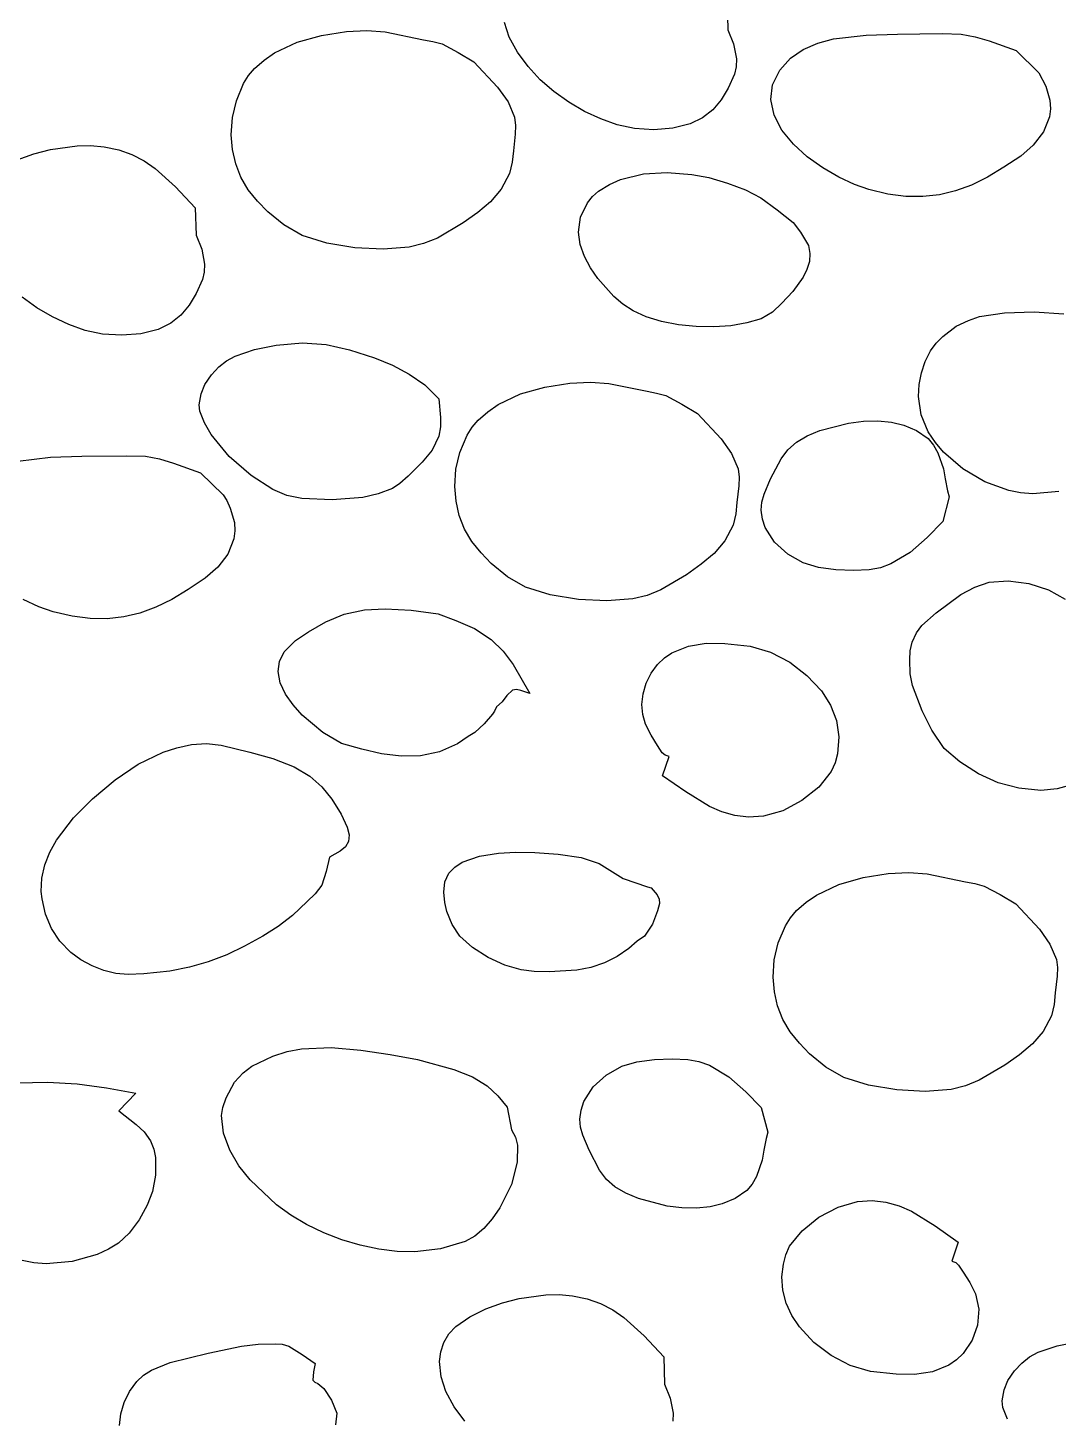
# Model space of a CAD drawing. Extents: x -1 to 541, y -138 to 3207.
# Drawn here: x 313.9 to 423.2, y 1819.2 to 1966.7 of the extents above; entities that cross this region are included whole.
import ezdxf

# ---------------------------------------------------------------- set-up
doc = ezdxf.new("R2010")
doc.units = 0

msp = doc.modelspace()

# ---------------------------------------------------------------- linework, layer by layer
at = {"layer": 'Calque_1'}
for p, q in [((388.087, 1969.36), (388.186, 1966.46)), ((345.060016, 1965.843125), (347.716, 1966.27)), ((347.716, 1966.27), (349.876609, 1966.387187)), ((349.876609, 1966.387187), (351.837625, 1966.2325)), ((351.837625, 1966.2325), (355.891, 1965.4)), ((364.987, 1965.68), (364.469875, 1967.2375)), ((388.186, 1966.46), (388.788125, 1964.965)), ((402.854156, 1965.891094), (406.154, 1966)), ((406.154, 1966), (410.904, 1966.04)), ((410.904, 1966.04), (412.923, 1966)), ((412.923, 1966), (414.422891, 1965.715156)), ((340.088922, 1963.991875), (342.483625, 1965.12)), ((342.483625, 1965.12), (345.060016, 1965.843125)), ((355.891, 1965.4), (356.896, 1965.22)), ((356.896, 1965.22), (357.871, 1964.95)), ((357.871, 1964.95), (359.574875, 1964.04625)), ((365.871658, 1964.060547), (364.987, 1965.68)), ((388.788125, 1964.965), (389.097, 1963.38)), ((396.165969, 1964.364531), (397.707457, 1965.02959)), ((397.707457, 1965.02959), (399.37375, 1965.47375)), ((399.37375, 1965.47375), (402.854156, 1965.891094)), ((414.422891, 1965.715156), (415.899625, 1965.27375)), ((415.899625, 1965.27375), (418.763, 1964.24)), ((337.978, 1962.35), (338.991607, 1963.241953)), ((338.991607, 1963.241953), (340.088922, 1963.991875)), ((359.574875, 1964.04625), (361.236, 1963.06)), ((361.236, 1963.06), (363.736625, 1960.3775)), ((366.979828, 1962.5475), (365.871658, 1964.060547)), ((389.097, 1963.38), (389.062125, 1962.522656)), ((393.684, 1962.18), (394.805934, 1963.430645)), ((394.805934, 1963.430645), (396.165969, 1964.364531)), ((418.763, 1964.24), (421.178, 1961.9)), ((336.80925, 1960.7475), (337.339063, 1961.594687)), ((337.339063, 1961.594687), (337.978, 1962.35)), ((368.277678, 1961.152578), (366.979828, 1962.5475)), ((388.8825, 1961.75625), (388.206, 1960.26)), ((389.062125, 1962.522656), (388.8825, 1961.75625)), ((392.912875, 1960.6025), (393.684, 1962.18)), ((421.178, 1961.9), (421.914125, 1960.48375)), ((336.038, 1958.92), (336.80925, 1960.7475)), ((363.736625, 1960.3775), (364.861172, 1958.79625)), ((369.731375, 1959.8875), (368.277678, 1961.152578)), ((388.206, 1960.26), (387.463687, 1959.019375)), ((392.723, 1959.04), (392.912875, 1960.6025)), ((421.914125, 1960.48375), (422.345, 1958.97)), ((335.62125, 1957.13875), (336.038, 1958.92)), ((364.861172, 1958.79625), (365.551, 1957.17)), ((371.307088, 1958.763984), (369.731375, 1959.8875)), ((372.970984, 1957.79375), (371.307088, 1958.763984)), ((387.463687, 1959.019375), (386.5785, 1957.97)), ((393.077471, 1957.386484), (392.723, 1959.04)), ((422.345, 1958.97), (422.404758, 1958.074961)), ((335.5, 1955.29), (335.62125, 1957.13875)), ((365.551, 1957.17), (365.652219, 1956.311406)), ((374.689232, 1956.988516), (372.970984, 1957.79375)), ((386.5785, 1957.97), (385.497562, 1957.115625)), ((393.911953, 1955.805625), (393.077471, 1957.386484)), ((422.293937, 1957.215312), (421.647, 1955.62)), ((422.404758, 1958.074961), (422.293937, 1957.215312)), ((365.652219, 1956.311406), (365.62275, 1955.37875)), ((376.428, 1956.36), (374.689232, 1956.988516)), ((378.271313, 1955.969219), (376.428, 1956.36)), ((380.3115, 1955.84375), (378.271313, 1955.969219)), ((382.344938, 1956.001406), (380.3115, 1955.84375)), ((384.168, 1956.46), (382.344938, 1956.001406)), ((385.497562, 1957.115625), (384.168, 1956.46)), ((395.121553, 1954.326953), (393.911953, 1955.805625)), ((335.628609, 1953.747812), (335.5, 1955.29)), ((365.62275, 1955.37875), (365.432, 1953.61)), ((396.601375, 1952.98), (395.121553, 1954.326953)), ((420.577063, 1954.219687), (419.257, 1953.05)), ((421.647, 1955.62), (420.577063, 1954.219687)), ((312.777625, 1952.64875), (314.557734, 1953.297031)), ((314.557734, 1953.297031), (316.319, 1953.74)), ((316.319, 1953.74), (319.146, 1954.13125)), ((319.146, 1954.13125), (320.57825, 1954.163281)), ((320.57825, 1954.163281), (322, 1954.05)), ((322, 1954.05), (323.557484, 1953.719043)), ((323.557484, 1953.719043), (324.964125, 1953.206094)), ((324.964125, 1953.206094), (326.245328, 1952.533535)), ((335.970125, 1952.2375), (335.628609, 1953.747812)), ((365.432, 1953.61), (365.29975, 1952.39375)), ((398.246525, 1951.794297), (396.601375, 1952.98)), ((419.257, 1953.05), (417.456, 1951.86)), ((326.245328, 1952.533535), (327.4265, 1951.72375)), ((327.4265, 1951.72375), (329.590375, 1949.782031)), ((336.527828, 1950.798438), (335.970125, 1952.2375)), ((365.29975, 1952.39375), (365.016, 1951.2)), ((379.209, 1951.175), (381.727875, 1951.31)), ((381.727875, 1951.31), (384.354, 1951.1)), ((399.952109, 1950.799375), (398.246525, 1951.794297)), ((417.456, 1951.86), (415.711793, 1950.813184)), ((329.590375, 1949.782031), (331.659, 1947.56)), ((337.305, 1949.47), (336.527828, 1950.798438)), ((365.016, 1951.2), (364.135172, 1949.538906)), ((374.457, 1949.33), (375.612094, 1950.030313)), ((375.612094, 1950.030313), (376.788375, 1950.56)), ((376.788375, 1950.56), (379.209, 1951.175)), ((384.354, 1951.1), (386.149859, 1950.764687)), ((386.149859, 1950.764687), (388.136875, 1950.195)), ((388.136875, 1950.195), (390.058453, 1949.460313)), ((401.613232, 1950.024766), (399.952109, 1950.799375)), ((403.125, 1949.5), (401.613232, 1950.024766)), ((414.006844, 1949.976719), (412.314785, 1949.352832)), ((415.711793, 1950.813184), (414.006844, 1949.976719)), ((338.280375, 1948.26875), (337.305, 1949.47)), ((364.135172, 1949.538906), (362.999625, 1948.20125)), ((373.27, 1948.09), (373.80875, 1948.7625)), ((373.80875, 1948.7625), (374.457, 1949.33)), ((390.058453, 1949.460313), (391.658, 1948.63)), ((391.658, 1948.63), (393.409375, 1947.35125)), ((405.148113, 1949.027598), (403.125, 1949.5)), ((407.052281, 1948.778906), (405.148113, 1949.027598)), ((408.863871, 1948.751699), (407.052281, 1948.778906)), ((410.60925, 1948.94375), (408.863871, 1948.751699)), ((412.314785, 1949.352832), (410.60925, 1948.94375)), ((331.659, 1947.56), (331.758, 1944.66)), ((339.363, 1947.15), (338.280375, 1948.26875)), ((341.078625, 1945.745), (339.363, 1947.15)), ((361.640016, 1947.052969), (360.087, 1945.96)), ((362.999625, 1948.20125), (361.640016, 1947.052969)), ((372.537625, 1946.56625), (373.27, 1948.09)), ((393.409375, 1947.35125), (395.103, 1945.99)), ((343.005, 1944.64), (341.078625, 1945.745)), ((360.087, 1945.96), (357.3665, 1944.3625)), ((372.34, 1944.99), (372.537625, 1946.56625)), ((395.103, 1945.99), (395.8725, 1944.97625)), ((331.758, 1944.66), (332.3605, 1943.165)), ((345.621531, 1943.825781), (343.005, 1944.64)), ((357.3665, 1944.3625), (355.898063, 1943.763438)), ((372.51925, 1943.682656), (372.34, 1944.99)), ((395.8725, 1944.97625), (396.726, 1943.58)), ((332.3605, 1943.165), (332.669, 1941.58)), ((348.6035, 1943.32375), (345.621531, 1943.825781)), ((351.626719, 1943.164844), (348.6035, 1943.32375)), ((354.367, 1943.38), (351.626719, 1943.164844)), ((355.898063, 1943.763438), (354.367, 1943.38)), ((372.9565, 1942.40625), (372.51925, 1943.682656)), ((373.6, 1941.191719), (372.9565, 1942.40625)), ((396.726, 1943.58), (396.88732, 1942.726387)), ((396.88732, 1942.726387), (396.818062, 1941.869844)), ((332.669, 1941.58), (332.634125, 1940.724062)), ((374.398, 1940.07), (373.6, 1941.191719)), ((396.560273, 1941.024316), (396.156, 1940.20375)), ((396.818062, 1941.869844), (396.560273, 1941.024316)), ((332.4545, 1939.96), (331.778, 1938.46)), ((332.634125, 1940.724062), (332.4545, 1939.96)), ((376.095125, 1938.17125), (374.398, 1940.07)), ((396.156, 1940.20375), (395.076187, 1938.693281)), ((314.879088, 1936.963984), (313.303375, 1938.0875)), ((331.778, 1938.46), (331.035828, 1937.223594)), ((377.050328, 1937.348906), (376.095125, 1938.17125)), ((395.076187, 1938.693281), (393.915, 1937.45)), ((316.542984, 1935.99375), (314.879088, 1936.963984)), ((331.035828, 1937.223594), (330.150875, 1936.17375)), ((378.12, 1936.64), (377.050328, 1937.348906)), ((379.523824, 1935.997285), (378.12, 1936.64)), ((392.89575, 1936.50875), (391.698, 1935.8)), ((393.915, 1937.45), (392.89575, 1936.50875)), ((417.518, 1936.42), (420.674641, 1936.516875)), ((420.674641, 1936.516875), (423.820125, 1936.325)), ((318.261232, 1935.188516), (316.542984, 1935.99375)), ((320, 1934.56), (318.261232, 1935.188516)), ((329.069984, 1935.317031), (327.74, 1934.66)), ((330.150875, 1936.17375), (329.069984, 1935.317031)), ((381.151969, 1935.503281), (379.523824, 1935.997285)), ((382.934191, 1935.160449), (381.151969, 1935.503281)), ((384.80025, 1934.97125), (382.934191, 1935.160449)), ((388.502906, 1935.063594), (386.679902, 1934.938145)), ((390.19902, 1935.350059), (388.502906, 1935.063594)), ((391.698, 1935.8), (390.19902, 1935.350059)), ((410.986, 1933.92), (412.392, 1935.01)), ((412.392, 1935.01), (413.691031, 1935.624063)), ((413.691031, 1935.624063), (414.87925, 1936.0225)), ((414.87925, 1936.0225), (417.518, 1936.42)), ((321.843453, 1934.169219), (320, 1934.56)), ((323.883875, 1934.04375), (321.843453, 1934.169219)), ((325.917359, 1934.201406), (323.883875, 1934.04375)), ((327.74, 1934.66), (325.917359, 1934.201406)), ((386.679902, 1934.938145), (384.80025, 1934.97125)), ((410.266375, 1933.2), (410.986, 1933.92)), ((335.9145, 1931.84375), (337.946469, 1932.534219)), ((337.946469, 1932.534219), (340.273, 1932.98)), ((340.273, 1932.98), (343.041734, 1933.229063)), ((343.041734, 1933.229063), (345.562875, 1933.06)), ((345.562875, 1933.06), (348.041828, 1932.515938)), ((348.041828, 1932.515938), (350.684, 1931.64)), ((409.11525, 1931.272344), (409.66, 1932.39)), ((409.66, 1932.39), (410.266375, 1933.2)), ((333.406137, 1929.863223), (334.171281, 1930.686406)), ((334.171281, 1930.686406), (335.00716, 1931.337324)), ((335.00716, 1931.337324), (335.9145, 1931.84375)), ((350.684, 1931.64), (352.604344, 1930.858125)), ((352.604344, 1930.858125), (354.38575, 1929.93)), ((408.7175, 1930.07125), (409.11525, 1931.272344)), ((332.711, 1928.84), (333.406137, 1929.863223)), ((354.38575, 1929.93), (356.023531, 1928.776875)), ((408.47875, 1928.819531), (408.7175, 1930.07125)), ((332.104, 1926.68), (332.29875, 1927.8425)), ((332.29875, 1927.8425), (332.711, 1928.84)), ((356.023531, 1928.776875), (357.513, 1927.32)), ((363.800781, 1926.687656), (366.19525, 1927.81875)), ((366.19525, 1927.81875), (368.771594, 1928.542969)), ((368.771594, 1928.542969), (371.428, 1928.97)), ((371.428, 1928.97), (373.588609, 1929.082969)), ((373.588609, 1929.082969), (375.549625, 1928.92875)), ((375.549625, 1928.92875), (379.603, 1928.1)), ((379.603, 1928.1), (380.608, 1927.91875)), ((380.608, 1927.91875), (381.583, 1927.64)), ((381.583, 1927.64), (383.286875, 1926.745)), ((408.411, 1927.55), (408.47875, 1928.819531)), ((332.105, 1926.68), (332.104, 1926.68)), ((332.177, 1925.98), (332.105, 1926.68)), ((357.513, 1927.32), (357.70425, 1925.3175)), ((362.703566, 1925.935254), (363.800781, 1926.687656)), ((383.286875, 1926.745), (384.948, 1925.76)), ((408.6735, 1925.60375), (408.411, 1927.55)), ((332.649484, 1924.753398), (332.177, 1925.98)), ((333.357375, 1923.528437), (332.649484, 1924.753398)), ((357.70425, 1925.3175), (357.694125, 1924.321875)), ((361.051063, 1924.284844), (361.69, 1925.04)), ((361.69, 1925.04), (362.703566, 1925.935254)), ((384.948, 1925.76), (387.448625, 1923.0725)), ((397.947516, 1923.936094), (400.977375, 1924.73625)), ((400.977375, 1924.73625), (402.550049, 1924.931543)), ((402.550049, 1924.931543), (404.086547, 1924.968281)), ((404.086547, 1924.968281), (405.530865, 1924.829941)), ((405.530865, 1924.829941), (406.827, 1924.5)), ((409.422, 1923.8), (408.6735, 1925.60375)), ((335.29, 1921.1875), (333.357375, 1923.528437)), ((357.513, 1923.33), (356.796625, 1921.86375)), ((357.694125, 1924.321875), (357.513, 1923.33)), ((359.75, 1921.62), (360.52125, 1923.43875)), ((360.52125, 1923.43875), (361.051063, 1924.284844)), ((395.445, 1922.7), (396.602338, 1923.364277)), ((396.602338, 1923.364277), (397.947516, 1923.936094)), ((406.827, 1924.5), (408.20025, 1923.9375)), ((408.20025, 1923.9375), (409.44, 1923.09)), ((410.184281, 1922.670586), (409.422, 1923.8)), ((356.796625, 1921.86375), (355.751, 1920.6)), ((387.448625, 1923.0725), (388.573172, 1921.487813)), ((393.817125, 1920.9225), (394.553766, 1921.907813)), ((394.553766, 1921.907813), (395.445, 1922.7)), ((409.44, 1923.09), (409.992, 1922.402812)), ((409.992, 1922.402812), (410.45175, 1921.59)), ((411.057938, 1921.638437), (410.184281, 1922.670586)), ((312.85175, 1920.68875), (316.332156, 1921.102656)), ((316.332156, 1921.102656), (319.632, 1921.21)), ((319.632, 1921.21), (324.382, 1921.25)), ((324.382, 1921.25), (326.401, 1921.21)), ((326.401, 1921.21), (327.900891, 1920.930938)), ((327.900891, 1920.930938), (329.377625, 1920.4925)), ((329.377625, 1920.4925), (332.241, 1919.46)), ((337.596125, 1919.165313), (335.29, 1921.1875)), ((355.751, 1920.6), (354.255375, 1919.09875)), ((359.33325, 1919.83875), (359.75, 1921.62)), ((388.573172, 1921.487813), (389.263, 1919.86)), ((392.694, 1918.8), (393.817125, 1920.9225)), ((410.45175, 1921.59), (411.063, 1919.88)), ((413.09325, 1919.8725), (411.057938, 1921.638437)), ((332.241, 1919.46), (334.656, 1917.11)), ((339.897, 1917.67), (337.596125, 1919.165313)), ((354.255375, 1919.09875), (353.376547, 1918.331719)), ((359.212, 1917.99), (359.33325, 1919.83875)), ((389.263, 1919.86), (389.364219, 1919.002969)), ((389.364219, 1919.002969), (389.33475, 1918.07375)), ((392.0215, 1917.20625), (392.694, 1918.8)), ((411.063, 1919.88), (411.221, 1918.8)), ((411.221, 1918.8), (411.478, 1917.56)), ((415.435687, 1918.515312), (413.09325, 1919.8725)), ((341.396422, 1917.063906), (339.897, 1917.67)), ((352.585, 1917.8), (351.069594, 1917.20875)), ((353.376547, 1918.331719), (352.585, 1917.8)), ((359.340469, 1916.443438), (359.212, 1917.99)), ((389.33475, 1918.07375), (389.144, 1916.31)), ((411.478, 1917.56), (411.657, 1916.91)), ((417.993, 1917.58), (415.435687, 1918.515312)), ((419.220447, 1917.334668), (417.993, 1917.58)), ((420.540016, 1917.239219), (419.220447, 1917.334668)), ((423.300875, 1917.47125), (420.540016, 1917.239219)), ((334.656, 1917.11), (335.042953, 1916.511719)), ((335.042953, 1916.511719), (335.392125, 1915.69875)), ((342.979375, 1916.73625), (341.396422, 1917.063906)), ((346.211, 1916.59), (342.979375, 1916.73625)), ((349.47075, 1916.8425), (346.211, 1916.59)), ((351.069594, 1917.20875), (349.47075, 1916.8425)), ((359.68175, 1914.9325), (359.340469, 1916.443438)), ((389.144, 1916.31), (389.01175, 1915.09375)), ((391.724, 1915.5), (391.792313, 1916.351719)), ((391.792313, 1916.351719), (392.0215, 1917.20625)), ((411.657, 1916.91), (410.964, 1914.29)), ((335.392125, 1915.69875), (335.823, 1914.19)), ((360.239406, 1913.492813), (359.68175, 1914.9325)), ((389.01175, 1915.09375), (388.728, 1913.9)), ((391.851807, 1914.545723), (391.724, 1915.5)), ((392.141203, 1913.657656), (391.851807, 1914.545723)), ((335.882801, 1913.294961), (335.772094, 1912.435313)), ((335.823, 1914.19), (335.882801, 1913.294961)), ((361.017, 1912.16), (360.239406, 1913.492813)), ((388.728, 1913.9), (387.847172, 1912.234531)), ((393.126625, 1912.09375), (392.141203, 1913.657656)), ((410.964, 1914.29), (409.318891, 1912.606875)), ((335.772094, 1912.435313), (335.1255, 1910.84)), ((361.992375, 1910.95875), (361.017, 1912.16)), ((387.847172, 1912.234531), (386.711625, 1910.89625)), ((394.523984, 1910.835469), (393.126625, 1912.09375)), ((409.318891, 1912.606875), (407.509625, 1911.0175)), ((335.1255, 1910.84), (334.055906, 1909.439688)), ((363.075, 1909.84), (361.992375, 1910.95875)), ((386.711625, 1910.89625), (385.352016, 1909.747344)), ((396.177, 1909.91), (394.523984, 1910.835469)), ((407.509625, 1911.0175), (405.477797, 1909.784375)), ((334.055906, 1909.439688), (332.736, 1908.27)), ((364.790625, 1908.43875), (363.075, 1909.84)), ((383.799, 1908.65), (381.078875, 1907.0525)), ((385.352016, 1909.747344), (383.799, 1908.65)), ((397.780047, 1909.42875), (396.177, 1909.91)), ((399.636125, 1909.1725), (397.780047, 1909.42875)), ((401.509641, 1909.1), (399.636125, 1909.1725)), ((403.165, 1909.17), (401.509641, 1909.1)), ((404.36017, 1909.383438), (403.165, 1909.17)), ((405.477797, 1909.784375), (404.36017, 1909.383438)), ((330.934, 1907.08), (329.189836, 1906.033164)), ((332.736, 1908.27), (330.934, 1907.08)), ((366.717, 1907.33), (364.790625, 1908.43875)), ((369.333109, 1906.521406), (366.717, 1907.33)), ((381.078875, 1907.0525), (379.610484, 1906.453438)), ((412.90225, 1906.54), (414.362094, 1907.312812)), ((414.362094, 1907.312812), (415.905, 1907.84)), ((415.905, 1907.84), (417.895672, 1908.007344)), ((417.895672, 1908.007344), (420.090625, 1907.71625)), ((420.090625, 1907.71625), (422.201766, 1907.037031)), ((422.201766, 1907.037031), (423.941, 1906.04)), ((315.091904, 1905.238047), (313.430547, 1906.015)), ((329.189836, 1906.033164), (327.485, 1905.196563)), ((372.315125, 1906.02125), (369.333109, 1906.521406)), ((375.338578, 1905.860469), (372.315125, 1906.02125)), ((378.079, 1906.07), (375.338578, 1905.860469)), ((379.610484, 1906.453438), (378.079, 1906.07)), ((410.264, 1904.61), (412.90225, 1906.54)), ((316.604, 1904.71), (315.091904, 1905.238047)), ((318.62707, 1904.240898), (316.604, 1904.71)), ((320.531125, 1903.994688), (318.62707, 1904.240898)), ((324.08775, 1904.1625), (322.342555, 1903.969258)), ((325.793102, 1904.572305), (324.08775, 1904.1625)), ((327.485, 1905.196563), (325.793102, 1904.572305)), ((345.532875, 1903.6425), (347.478, 1904.47)), ((347.478, 1904.47), (349.63925, 1904.90875)), ((349.63925, 1904.90875), (351.814, 1905.04)), ((351.814, 1905.04), (354.5675, 1904.89375)), ((354.5675, 1904.89375), (357.435, 1904.5)), ((357.435, 1904.5), (359.335, 1903.8)), ((408.743625, 1903.24375), (410.264, 1904.61)), ((322.342555, 1903.969258), (320.531125, 1903.994688)), ((342.302375, 1901.66), (343.698, 1902.59)), ((343.698, 1902.59), (345.532875, 1903.6425)), ((359.335, 1903.8), (361.29875, 1902.92625)), ((361.29875, 1902.92625), (363.057, 1901.79)), ((408.169953, 1902.471094), (408.743625, 1903.24375)), ((341.125, 1900.46), (342.302375, 1901.66)), ((363.057, 1901.79), (364.340234, 1900.545625)), ((382.235453, 1900.369688), (383.987375, 1901.0825)), ((383.987375, 1901.0825), (385.886109, 1901.371562)), ((385.886109, 1901.371562), (387.844, 1901.34)), ((387.844, 1901.34), (390.556, 1901.06)), ((407.5165, 1900.56125), (407.71, 1901.48)), ((407.71, 1901.48), (408.169953, 1902.471094)), ((340.59725, 1899.445), (341.125, 1900.46)), ((364.340234, 1900.545625), (365.404375, 1899.1325)), ((380.718, 1899.13), (381.441939, 1899.822148)), ((381.441939, 1899.822148), (382.235453, 1900.369688)), ((390.556, 1901.06), (392.715, 1900.423594)), ((392.715, 1900.423594), (394.748, 1899.35875)), ((407.473, 1899.62), (407.5165, 1900.56125)), ((407.527578, 1898.119219), (407.473, 1899.62)), ((340.464, 1898.37), (340.59725, 1899.445)), ((340.698479, 1897.175508), (340.464, 1898.37)), ((365.404375, 1899.1325), (367.154, 1896.04)), ((379.51225, 1897.15), (380.028312, 1898.197187)), ((380.028312, 1898.197187), (380.718, 1899.13)), ((394.748, 1899.35875), (396.57025, 1897.962031)), ((341.254391, 1895.984063), (340.698479, 1897.175508)), ((379.186312, 1896.027812), (379.51225, 1897.15)), ((396.57025, 1897.962031), (398.097, 1896.33)), ((407.752125, 1896.89875), (407.527578, 1898.119219)), ((408.779, 1894.2), (407.752125, 1896.89875)), ((342.057826, 1894.828711), (341.254391, 1895.984063)), ((364.7335, 1895.81875), (364.244, 1895.15)), ((365.313, 1896.39), (364.7335, 1895.81875)), ((365.744797, 1896.47875), (365.313, 1896.39)), ((366.208375, 1896.3725), (365.744797, 1896.47875)), ((367.154, 1896.04), (366.208375, 1896.3725)), ((379.067, 1894.87), (379.186312, 1896.027812)), ((398.097, 1896.33), (399.070578, 1894.815156)), ((343.034875, 1893.7425), (342.057826, 1894.828711)), ((345.214172, 1891.909688), (343.034875, 1893.7425)), ((363.215, 1893.85), (362.336375, 1892.825)), ((363.413, 1894.18), (363.215, 1893.85)), ((363.63, 1894.63), (363.413, 1894.18)), ((364.244, 1895.15), (363.63, 1894.63)), ((379.15125, 1893.82), (379.067, 1894.87)), ((379.432, 1892.8), (379.15125, 1893.82)), ((399.070578, 1894.815156), (399.701875, 1893.17375)), ((409.822625, 1892.145), (408.779, 1894.2)), ((362.336375, 1892.825), (361.334, 1891.92)), ((380.039, 1891.6225), (379.432, 1892.8)), ((399.701875, 1893.17375), (399.956484, 1891.440469)), ((347.201, 1890.75), (345.214172, 1891.909688)), ((360.622, 1891.47), (359.494, 1890.69)), ((361.334, 1891.92), (360.622, 1891.47)), ((380.718, 1890.52), (380.039, 1891.6225)), ((399.956484, 1891.440469), (399.8, 1889.65)), ((411.134, 1890.21), (409.822625, 1892.145)), ((325.61275, 1888.545), (328.272594, 1889.817188)), ((328.272594, 1889.817188), (329.729512, 1890.284883)), ((329.729512, 1890.284883), (331.296, 1890.63)), ((331.296, 1890.63), (332.864141, 1890.737031)), ((332.864141, 1890.737031), (334.420375, 1890.57125)), ((334.420375, 1890.57125), (337.472, 1889.83)), ((337.472, 1889.83), (339.895, 1889.145)), ((349.35275, 1890.1275), (347.201, 1890.75)), ((351.437, 1889.64), (349.35275, 1890.1275)), ((353.506891, 1889.387813), (351.437, 1889.64)), ((355.569375, 1889.445), (353.506891, 1889.387813)), ((357.579922, 1889.862187), (355.569375, 1889.445)), ((359.494, 1890.69), (357.579922, 1889.862187)), ((381.208625, 1889.75875), (380.718, 1890.52)), ((381.510422, 1889.503281), (381.208625, 1889.75875)), ((381.253, 1887.33), (381.946, 1889.35)), ((381.946, 1889.35), (381.510422, 1889.503281)), ((399.8, 1889.65), (399.550375, 1888.68)), ((412.778, 1888.78), (411.134, 1890.21)), ((323.167031, 1886.875312), (325.61275, 1888.545)), ((339.895, 1889.145), (342.183, 1888.25)), ((342.183, 1888.25), (343.8255, 1887.281875)), ((399.550375, 1888.68), (399.147, 1887.77)), ((414.747234, 1887.529063), (412.778, 1888.78)), ((320.786, 1884.87), (323.167031, 1886.875312)), ((343.8255, 1887.281875), (345.09675, 1886.1525)), ((383.701516, 1885.600469), (381.253, 1887.33)), ((399.147, 1887.77), (397.823922, 1886.127813)), ((416.831875, 1886.5875), (414.747234, 1887.529063)), ((419.037078, 1885.987188), (416.831875, 1886.5875)), ((424.792, 1886.39), (423.106625, 1885.93625)), ((318.765344, 1882.8475), (320.786, 1884.87)), ((345.09675, 1886.1525), (346.153125, 1884.824375)), ((386.213125, 1884.06875), (383.701516, 1885.600469)), ((397.823922, 1886.127813), (396.028625, 1884.6975)), ((421.368, 1885.76), (419.037078, 1885.987188)), ((423.106625, 1885.93625), (421.368, 1885.76)), ((346.153125, 1884.824375), (347.151, 1883.26)), ((387.532932, 1883.488105), (386.213125, 1884.06875)), ((388.916922, 1883.090156), (387.532932, 1883.488105)), ((393.991266, 1883.615937), (391.942, 1883.02)), ((396.028625, 1884.6975), (393.991266, 1883.615937)), ((316.9755, 1880.4875), (318.765344, 1882.8475)), ((347.151, 1883.26), (347.80875, 1881.85625)), ((390.381232, 1882.919316), (388.916922, 1883.090156)), ((391.942, 1883.02), (390.381232, 1882.919316)), ((316.264926, 1879.203203), (316.9755, 1880.4875)), ((347.80875, 1881.85625), (347.990812, 1881.062031)), ((347.990812, 1881.062031), (347.943, 1880.34)), ((315.729406, 1877.86125), (316.264926, 1879.203203)), ((347.05925, 1879.335), (345.904, 1878.69)), ((347.601906, 1879.767188), (347.05925, 1879.335)), ((347.943, 1880.34), (347.601906, 1879.767188)), ((361.8465, 1878.8025), (363.84175, 1879.112188)), ((363.84175, 1879.112188), (365.645, 1879.21)), ((365.645, 1879.21), (367.708438, 1879.1925)), ((367.708438, 1879.1925), (370.1885, 1879.0175)), ((370.1885, 1879.0175), (372.613812, 1878.63625)), ((315.408059, 1876.470547), (315.729406, 1877.86125)), ((345.904, 1878.69), (345.570875, 1877.165)), ((358.579, 1877), (359.204016, 1877.641289)), ((359.204016, 1877.641289), (359.984, 1878.144063)), ((359.984, 1878.144063), (361.8465, 1878.8025)), ((372.613812, 1878.63625), (374.513, 1878)), ((374.513, 1878), (377.066, 1876.42)), ((315.34, 1875.04), (315.408059, 1876.470547)), ((345.570875, 1877.165), (345.093, 1875.7)), ((358.056, 1874.98), (358.1645, 1876.0725)), ((358.1645, 1876.0725), (358.579, 1877)), ((377.066, 1876.42), (379.64, 1875.55)), ((399.96375, 1875.79), (402.540438, 1876.513125)), ((402.540438, 1876.513125), (405.197, 1876.94)), ((405.197, 1876.94), (407.357031, 1877.057188)), ((407.357031, 1877.057188), (409.31775, 1876.9025)), ((409.31775, 1876.9025), (413.371, 1876.07)), ((413.371, 1876.07), (414.376375, 1875.89)), ((315.421, 1874.26), (315.34, 1875.04)), ((315.34, 1875.04), (315.34, 1875.04)), ((344.39375, 1874.7875), (343.549, 1873.98)), ((345.093, 1875.7), (344.39375, 1874.7875)), ((358.153375, 1873.87375), (358.056, 1874.98)), ((358.056, 1874.98), (358.056, 1874.98)), ((379.64, 1875.55), (380.055, 1875.42)), ((380.055, 1875.42), (380.69, 1874.7)), ((380.69, 1874.7), (380.880187, 1874.241562)), ((396.471609, 1873.911953), (397.568938, 1874.661875)), ((397.568938, 1874.661875), (399.96375, 1875.79)), ((414.376375, 1875.89), (415.351, 1875.62)), ((415.351, 1875.62), (417.054875, 1874.71625)), ((417.054875, 1874.71625), (418.716, 1873.73)), ((315.798687, 1872.640937), (315.421, 1874.26)), ((343.549, 1873.98), (341.9885, 1872.499531)), ((358.361, 1872.91), (358.153375, 1873.87375)), ((380.926, 1873.77), (380.708, 1872.99)), ((380.880187, 1874.241562), (380.926, 1873.77)), ((395.458, 1873.02), (396.471609, 1873.911953)), ((418.716, 1873.73), (421.217, 1871.0475)), ((316.416, 1871.1325), (315.798687, 1872.640937)), ((341.9885, 1872.499531), (340.4835, 1871.32375)), ((358.9405, 1871.5525), (358.361, 1872.91)), ((380.708, 1872.99), (380.17325, 1871.57375)), ((394.28925, 1871.4175), (394.819063, 1872.264687)), ((394.819063, 1872.264687), (395.458, 1873.02)), ((317.298063, 1869.762813), (316.416, 1871.1325)), ((338.85325, 1870.288594), (336.917, 1869.23)), ((340.4835, 1871.32375), (338.85325, 1870.288594)), ((359.727, 1870.3), (358.9405, 1871.5525)), ((361.079922, 1869.100938), (359.727, 1870.3)), ((379.343, 1870.3), (378.551, 1869.76)), ((380.17325, 1871.57375), (379.343, 1870.3)), ((393.518, 1869.59), (394.28925, 1871.4175)), ((421.217, 1871.0475), (422.341594, 1869.46625)), ((318.47, 1868.56), (317.298063, 1869.762813)), ((336.917, 1869.23), (335.015203, 1868.327031)), ((362.735375, 1868.0575), (361.079922, 1869.100938)), ((377.68, 1869), (376.427203, 1868.144375)), ((378.551, 1869.76), (377.68, 1869)), ((393.10125, 1867.80875), (393.518, 1869.59)), ((422.341594, 1869.46625), (423.031, 1867.84)), ((319.544969, 1867.788281), (318.47, 1868.56)), ((320.72625, 1867.15625), (319.544969, 1867.788281)), ((333.063625, 1867.58625), (331.054484, 1867.012344)), ((335.015203, 1868.327031), (333.063625, 1867.58625)), ((364.519641, 1867.242813), (362.735375, 1868.0575)), ((366.259, 1866.73), (364.519641, 1867.242813)), ((375.072125, 1867.465), (373.635484, 1866.980625)), ((376.427203, 1868.144375), (375.072125, 1867.465)), ((392.98, 1865.96), (393.10125, 1867.80875)), ((423.031, 1867.84), (423.132219, 1866.981406)), ((321.976906, 1866.668594), (320.72625, 1867.15625)), ((323.26, 1866.33), (321.976906, 1866.668594)), ((324.575063, 1866.233125), (323.26, 1866.33)), ((326.23325, 1866.305), (324.575063, 1866.233125)), ((328.98, 1866.61), (326.23325, 1866.305)), ((331.054484, 1867.012344), (328.98, 1866.61)), ((367.611703, 1866.567969), (366.259, 1866.73)), ((369.205625, 1866.53625), (367.611703, 1866.567969)), ((372.138, 1866.71), (369.205625, 1866.53625)), ((373.635484, 1866.980625), (372.138, 1866.71)), ((393.108469, 1864.417812), (392.98, 1865.96)), ((423.10275, 1866.04875), (422.912, 1864.28)), ((423.132219, 1866.981406), (423.10275, 1866.04875)), ((393.44975, 1862.9075), (393.108469, 1864.417812)), ((422.912, 1864.28), (422.77975, 1863.06375)), ((394.007406, 1861.468438), (393.44975, 1862.9075)), ((422.77975, 1863.06375), (422.496, 1861.87)), ((394.785, 1860.14), (394.007406, 1861.468438)), ((422.496, 1861.87), (421.615187, 1860.208906)), ((395.760875, 1858.93875), (394.785, 1860.14)), ((421.615187, 1860.208906), (420.47975, 1858.87125)), ((341.417318, 1858.063242), (342.954922, 1858.353437)), ((342.954922, 1858.353437), (346.094875, 1858.4925)), ((346.094875, 1858.4925), (349.252641, 1858.222813)), ((396.844, 1857.82), (395.760875, 1858.93875)), ((420.47975, 1858.87125), (419.120437, 1857.722969)), ((337.681625, 1856.52125), (339.915, 1857.59)), ((339.915, 1857.59), (341.417318, 1858.063242)), ((349.252641, 1858.222813), (352.346, 1857.76)), ((352.346, 1857.76), (355.256, 1857.24)), ((355.256, 1857.24), (359.105625, 1856.17)), ((376.93, 1856.5), (378.532625, 1856.979844)), ((378.532625, 1856.979844), (380.38875, 1857.23375)), ((380.38875, 1857.23375), (382.2625, 1857.305781)), ((382.2625, 1857.305781), (383.918, 1857.24)), ((383.918, 1857.24), (385.113127, 1857.026563)), ((385.113127, 1857.026563), (386.230641, 1856.625625)), ((398.559125, 1856.41375), (396.844, 1857.82)), ((419.120437, 1857.722969), (417.568, 1856.63)), ((335.857, 1854.83), (336.762328, 1855.805469)), ((336.762328, 1855.805469), (337.681625, 1856.52125)), ((359.105625, 1856.17), (361.072391, 1855.380938)), ((361.072391, 1855.380938), (362.659, 1854.44)), ((373.87925, 1854.31625), (375.276844, 1855.574531)), ((375.276844, 1855.574531), (376.93, 1856.5)), ((386.230641, 1856.625625), (388.262125, 1855.3925)), ((388.262125, 1855.3925), (390.071047, 1853.803125)), ((400.485, 1855.3), (398.559125, 1856.41375)), ((417.568, 1856.63), (414.847375, 1855.0325)), ((312.838, 1854.73), (315.994484, 1854.827031)), ((315.994484, 1854.827031), (319.139625, 1854.63625)), ((319.139625, 1854.63625), (322.266203, 1854.222344)), ((322.266203, 1854.222344), (325.367, 1853.65)), ((334.944875, 1853.145), (335.857, 1854.83)), ((362.659, 1854.44), (363.76075, 1853.35375)), ((372.893781, 1852.752344), (373.87925, 1854.31625)), ((403.101109, 1854.491562), (400.485, 1855.3)), ((406.083125, 1853.9925), (403.101109, 1854.491562)), ((409.106578, 1853.834687), (406.083125, 1853.9925)), ((411.847, 1854.05), (409.106578, 1853.834687)), ((413.378641, 1854.433438), (411.847, 1854.05)), ((414.847375, 1855.0325), (413.378641, 1854.433438)), ((325.367, 1853.65), (323.566, 1851.76)), ((334.592922, 1852.127188), (334.944875, 1853.145)), ((363.76075, 1853.35375), (364.777, 1852.17)), ((372.60452, 1851.864277), (372.893781, 1852.752344)), ((390.071047, 1853.803125), (391.716, 1852.12)), ((323.566, 1851.76), (325.404875, 1850.325)), ((334.452, 1851.28), (334.592922, 1852.127188)), ((334.690313, 1849.394375), (334.452, 1851.28)), ((364.777, 1852.17), (365.212, 1849.76)), ((372.477, 1850.91), (372.60452, 1851.864277)), ((391.716, 1852.12), (392.409, 1849.5)), ((325.404875, 1850.325), (326.262203, 1849.5325)), ((326.262203, 1849.5325), (326.931, 1848.59)), ((365.212, 1849.76), (365.648953, 1848.979375)), ((372.545312, 1850.058281), (372.477, 1850.91)), ((372.7745, 1849.20375), (372.545312, 1850.058281)), ((392.409, 1849.5), (392.231, 1848.85)), ((326.931, 1848.59), (327.270219, 1847.727344)), ((335.3415, 1847.595), (334.690313, 1849.394375)), ((365.648953, 1848.979375), (365.856875, 1848.12)), ((365.856875, 1848.12), (365.826, 1846.33)), ((373.447, 1847.61), (372.7745, 1849.20375)), ((392.231, 1848.85), (391.974, 1847.61)), ((327.270219, 1847.727344), (327.4525, 1846.81125)), ((327.4525, 1846.81125), (327.446, 1844.95)), ((336.309938, 1845.930625), (335.3415, 1847.595)), ((374.570125, 1845.4875), (373.447, 1847.61)), ((391.815, 1846.53), (391.2045, 1844.82)), ((391.974, 1847.61), (391.815, 1846.53)), ((337.5, 1844.45), (336.309938, 1845.930625)), ((365.826, 1846.33), (365.211406, 1843.979219)), ((375.306766, 1844.502188), (374.570125, 1845.4875)), ((327.446, 1844.95), (327.149, 1843.22)), ((340.291, 1841.8), (337.5, 1844.45)), ((365.211406, 1843.979219), (363.98425, 1841.48875)), ((376.198, 1843.71), (375.306766, 1844.502188)), ((377.355051, 1843.045723), (376.198, 1843.71)), ((390.744563, 1844.007187), (390.192, 1843.32)), ((391.2045, 1844.82), (390.744563, 1844.007187)), ((327.149, 1843.22), (326.59025, 1841.756406)), ((378.700094, 1842.473906), (377.355051, 1843.045723)), ((381.73, 1841.67375), (378.700094, 1842.473906)), ((388.952375, 1842.4725), (387.58, 1841.91)), ((390.192, 1843.32), (388.952375, 1842.4725)), ((399.873734, 1841.564063), (401.923, 1842.16)), ((401.923, 1842.16), (403.48348, 1842.263965)), ((403.48348, 1842.263965), (404.947656, 1842.095469)), ((404.947656, 1842.095469), (406.331629, 1841.698926)), ((326.59025, 1841.756406), (325.72325, 1840.21875)), ((341.807488, 1840.699258), (340.291, 1841.8)), ((343.495281, 1839.708437), (341.807488, 1840.699258)), ((363.98425, 1841.48875), (363.190238, 1840.332637)), ((383.302785, 1841.478457), (381.73, 1841.67375)), ((384.839406, 1841.441719), (383.302785, 1841.478457)), ((386.283824, 1841.580059), (384.839406, 1841.441719)), ((387.58, 1841.91), (386.283824, 1841.580059)), ((397.836375, 1840.4825), (399.873734, 1841.564063)), ((406.331629, 1841.698926), (407.6515, 1841.11875)), ((407.6515, 1841.11875), (410.163344, 1839.585156)), ((325.72325, 1840.21875), (324.668375, 1838.814219)), ((345.314371, 1838.840898), (343.495281, 1839.708437)), ((362.302219, 1839.311406), (361.339902, 1838.48166)), ((363.190238, 1840.332637), (362.302219, 1839.311406)), ((396.041078, 1839.052187), (397.836375, 1840.4825)), ((410.163344, 1839.585156), (412.612, 1837.85)), ((323.546, 1837.75), (322.485611, 1837.086426)), ((324.668375, 1838.814219), (323.546, 1837.75)), ((347.22475, 1838.11), (345.314371, 1838.840898)), ((349.18641, 1837.529102), (347.22475, 1838.11)), ((360.323, 1837.9), (357.70875, 1837.13125)), ((361.339902, 1838.48166), (360.323, 1837.9)), ((394.718, 1837.41), (396.041078, 1839.052187)), ((412.612, 1837.85), (411.919, 1835.83)), ((321.285453, 1836.532656), (318.620375, 1835.78125)), ((322.485611, 1837.086426), (321.285453, 1836.532656)), ((351.159344, 1837.111562), (349.18641, 1837.529102)), ((353.103543, 1836.870742), (351.159344, 1837.111562)), ((354.979, 1836.82), (353.103543, 1836.870742)), ((357.70875, 1837.13125), (354.979, 1836.82)), ((394.065, 1835.53), (394.314625, 1836.5)), ((394.314625, 1836.5), (394.718, 1837.41)), ((314.540404, 1835.644668), (313.313, 1835.89)), ((315.859859, 1835.549219), (314.540404, 1835.644668)), ((318.620375, 1835.78125), (315.859859, 1835.549219)), ((393.908, 1834.18), (394.065, 1835.53)), ((411.919, 1835.83), (412.354578, 1835.676719)), ((412.354578, 1835.676719), (412.656375, 1835.42125)), ((412.656375, 1835.42125), (413.147, 1834.66)), ((394.003563, 1832.756563), (393.908, 1834.18)), ((413.147, 1834.66), (413.826, 1833.56125)), ((413.826, 1833.56125), (414.433, 1832.38)), ((364.268297, 1831.427031), (366.03, 1831.87)), ((366.03, 1831.87), (368.856625, 1832.25625)), ((368.856625, 1832.25625), (370.289109, 1832.287656)), ((370.289109, 1832.287656), (371.711, 1832.17)), ((371.711, 1832.17), (373.268484, 1831.842344)), ((373.268484, 1831.842344), (374.675125, 1831.331875)), ((394.3575, 1831.38), (394.003563, 1832.756563)), ((414.433, 1832.38), (414.786687, 1830.732812)), ((360.801141, 1829.933594), (362.488125, 1830.77875)), ((362.488125, 1830.77875), (364.268297, 1831.427031)), ((374.675125, 1831.331875), (375.956328, 1830.661094)), ((375.956328, 1830.661094), (377.1375, 1829.8525)), ((394.951437, 1830.070938), (394.3575, 1831.38)), ((414.786687, 1830.732812), (414.657, 1829.05)), ((358.567953, 1828.107969), (359.319, 1828.9)), ((359.319, 1828.9), (360.801141, 1829.933594)), ((377.1375, 1829.8525), (379.301375, 1827.911875)), ((395.767, 1828.85), (394.951437, 1830.070938)), ((397.294328, 1827.219375), (395.767, 1828.85)), ((414.657, 1829.05), (414.093813, 1827.449687)), ((358.042375, 1827.20625), (358.567953, 1828.107969)), ((379.301375, 1827.911875), (381.37, 1825.69)), ((414.093813, 1827.449687), (413.147, 1826.05)), ((329.01975, 1825.08125), (333.06, 1826.07)), ((333.06, 1826.07), (336.56775, 1826.82625)), ((336.56775, 1826.82625), (338.341875, 1827.038906)), ((338.341875, 1827.038906), (340.146, 1827.05)), ((340.146, 1827.05), (340.88725, 1827.01125)), ((340.88725, 1827.01125), (341.591, 1826.83)), ((341.591, 1826.83), (343.024625, 1825.94375)), ((343.024625, 1825.94375), (344.402, 1824.96)), ((357.602, 1825.19), (357.725859, 1826.223906)), ((357.725859, 1826.223906), (358.042375, 1827.20625)), ((399.116875, 1825.825), (397.294328, 1827.219375)), ((413.147, 1826.05), (412.423018, 1825.360723)), ((420.1846, 1825.667324), (421.091875, 1826.17375)), ((421.091875, 1826.17375), (423.123609, 1826.864219)), ((423.123609, 1826.864219), (425.45, 1827.31)), ((327.038437, 1824.274219), (329.01975, 1825.08125)), ((344.402, 1824.96), (344.211875, 1824.08875)), ((357.753875, 1823.565), (357.602, 1825.19)), ((357.602, 1825.19), (357.602, 1825.19)), ((381.37, 1825.69), (381.469, 1822.78)), ((401.149984, 1824.760625), (399.116875, 1825.825)), ((403.309, 1824.12), (401.149984, 1824.760625)), ((411.629391, 1824.814531), (409.877125, 1824.10125)), ((412.423018, 1825.360723), (411.629391, 1824.814531)), ((418.583424, 1824.193223), (419.348703, 1825.016406)), ((419.348703, 1825.016406), (420.1846, 1825.667324)), ((324.703531, 1822.009687), (325.479, 1823.08)), ((325.479, 1823.08), (326.187422, 1823.733887)), ((326.187422, 1823.733887), (327.038437, 1824.274219)), ((344.211875, 1824.08875), (344.144, 1823.21)), ((344.144, 1823.21), (344.3575, 1823.005)), ((344.3575, 1823.005), (344.679, 1822.86)), ((358.271, 1822), (357.753875, 1823.565)), ((406.02, 1823.84), (403.309, 1824.12)), ((407.978047, 1823.809844), (406.02, 1823.84)), ((409.877125, 1824.10125), (407.978047, 1823.809844)), ((417.47575, 1822.1725), (417.888, 1823.17)), ((417.888, 1823.17), (418.583424, 1824.193223)), ((324.1435, 1820.855), (324.703531, 1822.009687)), ((344.679, 1822.86), (345.312, 1822.34)), ((345.312, 1822.34), (346.14525, 1821.08375)), ((359.155371, 1820.383418), (358.271, 1822)), ((381.469, 1822.78), (382.0715, 1821.28625)), ((417.281, 1821.01), (417.47575, 1822.1725)), ((323.793469, 1819.640313), (324.1435, 1820.855)), ((346.14525, 1821.08375), (346.698, 1819.7)), ((360.263406, 1818.871719), (359.155371, 1820.383418)), ((382.0715, 1821.28625), (382.38, 1819.71)), ((417.354, 1820.31), (417.281, 1821.01)), ((417.281, 1821.01), (417.281, 1821.01)), ((417.826771, 1819.083398), (417.354, 1820.31)), ((323.648, 1818.39), (323.793469, 1819.640313)), ((346.698, 1819.7), (346.568875, 1818.46125)), ((382.38, 1819.71), (382.345266, 1818.848281))]:
    msp.add_line(p, q, dxfattribs=at)

doc.saveas('drawing.dxf')
